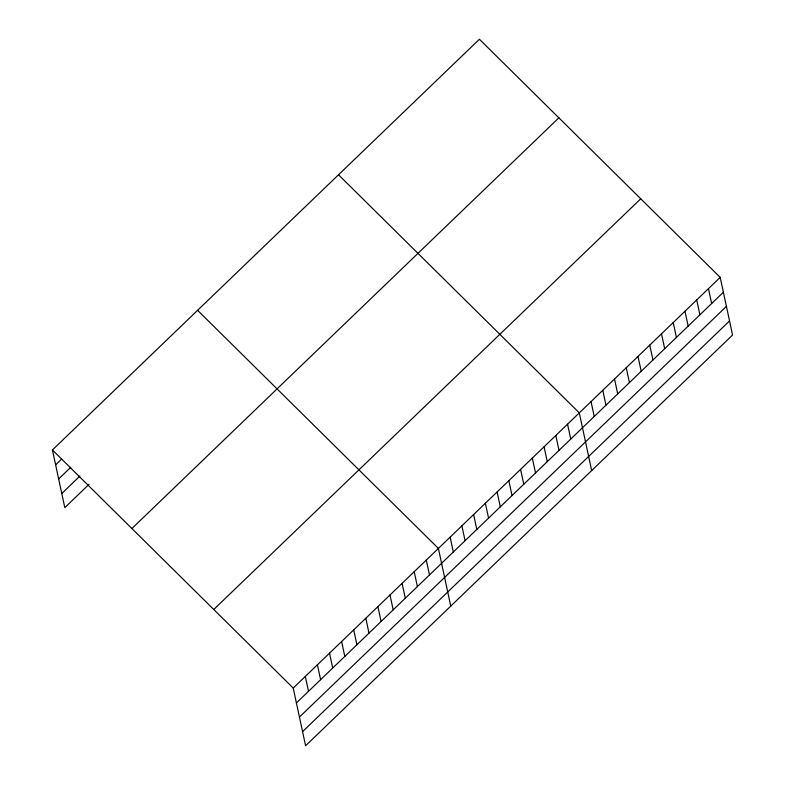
<?xml version="1.0" encoding="UTF-8"?>
<svg xmlns="http://www.w3.org/2000/svg" width="785" height="785" viewBox="0 0 785 785"><rect width="100%" height="100%" fill="white"/><g stroke="black" fill="none" stroke-linecap="round" stroke-linejoin="round"><path stroke-width="1.18" d="M52.438 449.962L479.409 39.25L720.198 277.36L732.562 335.038L305.591 745.75L293.227 688.072L52.438 449.962L64.802 507.64L88.99 484.365M55.627 464.838L61.672 459.019M58.649 478.968L70.748 467.33M61.77 493.52L79.913 476.063M131.89 528.54L558.871 117.828M213.765 609.494L640.737 198.782M293.227 688.072L720.198 277.36M296.416 702.948L723.387 292.236M299.438 717.078L726.419 306.366M302.559 731.63L729.54 320.918M338.512 174.78L579.301 412.89L591.664 470.578M197.604 310.32L438.393 548.43L450.757 606.108M708.462 288.654L711.652 303.53M696.717 299.948L699.906 314.824M684.971 311.243L688.17 326.118M673.236 322.537L676.425 337.422M661.49 333.831L664.679 348.717M649.754 345.125L652.943 360.011M638.009 356.419L641.198 371.305M626.263 367.714L629.452 382.599M614.527 379.008L617.716 393.893M602.782 390.302L605.971 405.188M591.036 401.596L594.235 416.482M567.555 424.185L570.744 439.07M555.819 435.479L559.008 450.364M544.074 446.783L547.263 461.659M532.328 458.077L535.517 472.953M520.592 469.371L523.781 484.247M508.847 480.665L512.036 495.541M497.101 491.959L500.3 506.835M485.365 503.254L488.555 518.129M473.62 514.548L476.809 529.424M461.884 525.842L465.073 540.718M450.139 537.136L453.328 552.012M426.294 560.068L429.493 574.944M414.205 571.706L417.394 586.581M402.106 583.343L405.296 598.219M390.008 594.981L393.197 609.857M377.909 606.609L381.098 621.494M365.81 618.246L368.999 633.132M353.711 629.884L356.9 644.77M341.612 641.522L344.801 656.407M329.514 653.159L332.703 668.045M317.415 664.797L320.614 679.673M305.326 676.434L308.515 691.31"/></g></svg>
